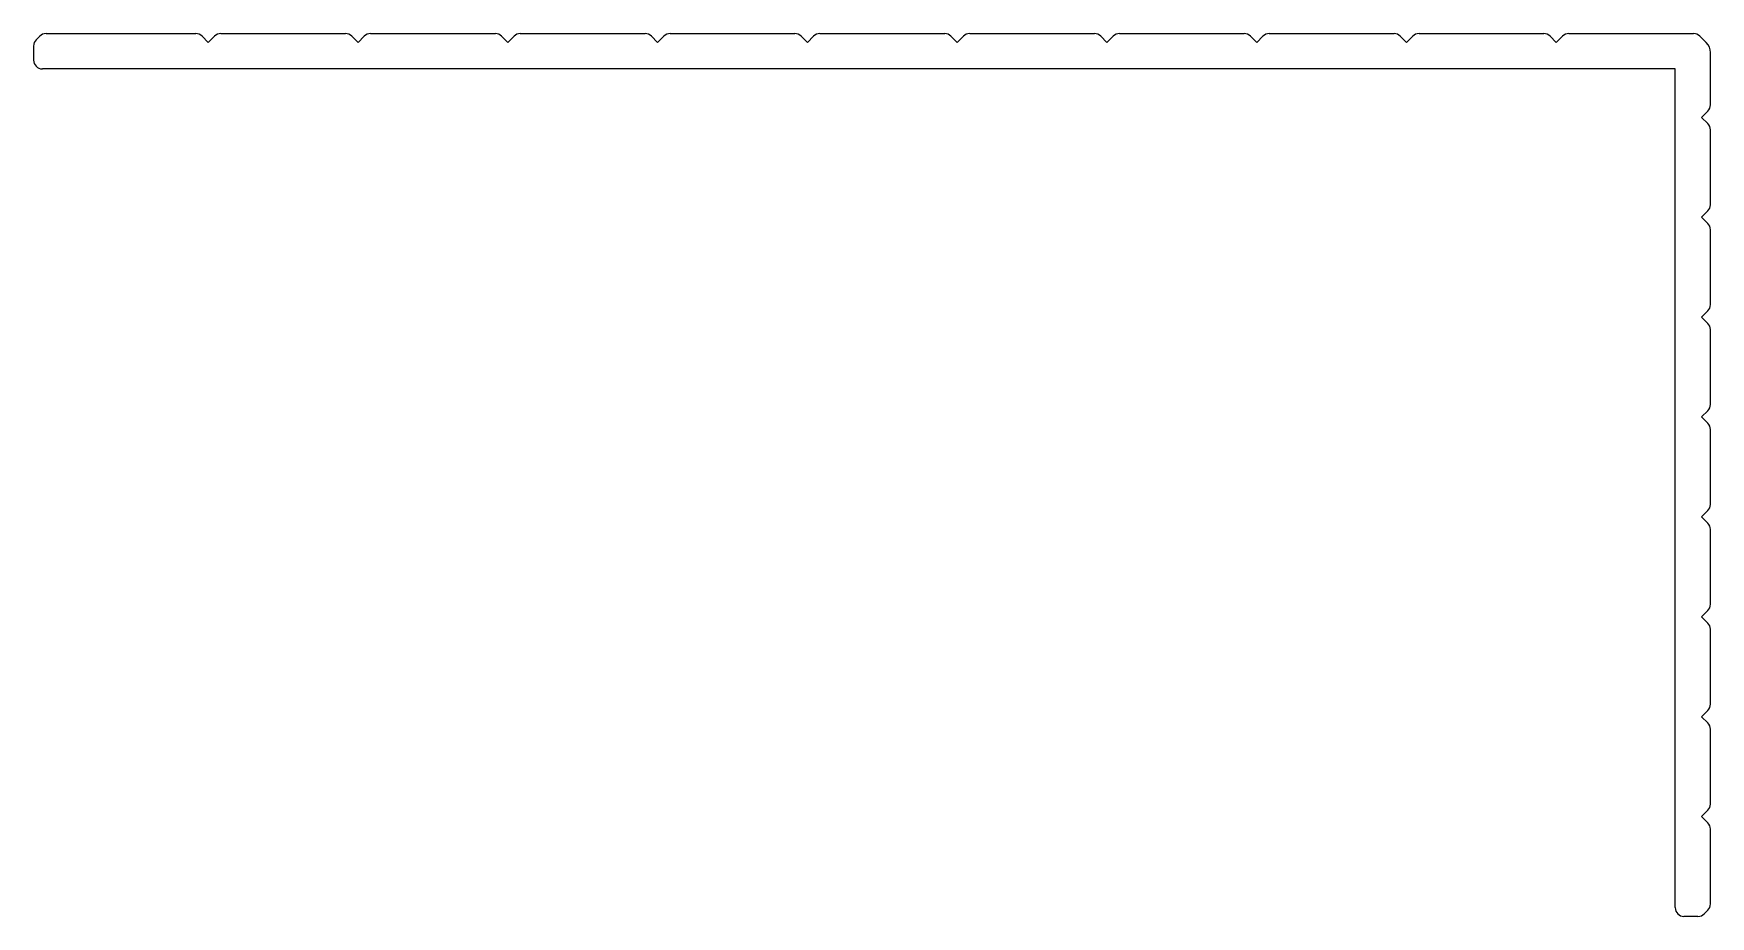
# Model space of a CAD drawing. Extents: x 510.7 to 567.7, y 526.3 to 556.3.
import ezdxf

# ---------------------------------------------------------------- set-up
doc = ezdxf.new("R2010")
doc.units = 0
doc.layers.get('0').update_dxf_attribs({"linetype": 'CONTINUOUS'})

msp = doc.modelspace()

# ---------------------------------------------------------------- linework, layer by layer
for p, q in [((510.653, 555.879), (510.653, 555.403)), ((510.865, 556.215), (510.741, 556.091)), ((511.077, 556.303), (516.168, 556.303)), ((516.38, 556.215), (516.592, 556.003)), ((516.805, 556.215), (516.592, 556.003)), ((517.017, 556.303), (521.259, 556.303)), ((521.471, 556.215), (521.684, 556.003)), ((521.896, 556.215), (521.684, 556.003)), ((522.108, 556.303), (526.35, 556.303)), ((526.563, 556.215), (526.775, 556.003)), ((526.987, 556.215), (526.775, 556.003)), ((527.199, 556.303), (531.442, 556.303)), ((531.654, 556.215), (531.866, 556.003)), ((532.078, 556.215), (531.866, 556.003)), ((532.29, 556.303), (536.533, 556.303)), ((536.745, 556.215), (536.957, 556.003)), ((537.169, 556.215), (536.957, 556.003)), ((537.381, 556.303), (541.624, 556.303)), ((541.836, 556.215), (542.048, 556.003)), ((542.26, 556.215), (542.048, 556.003)), ((542.473, 556.303), (546.715, 556.303)), ((546.927, 556.215), (547.139, 556.003)), ((547.352, 556.215), (547.139, 556.003)), ((547.564, 556.303), (551.806, 556.303)), ((552.018, 556.215), (552.231, 556.003)), ((552.443, 556.215), (552.231, 556.003)), ((552.655, 556.303), (556.897, 556.303)), ((557.11, 556.215), (557.322, 556.003)), ((557.534, 556.215), (557.322, 556.003)), ((557.746, 556.303), (561.989, 556.303)), ((562.201, 556.215), (562.413, 556.003)), ((562.625, 556.215), (562.413, 556.003)), ((562.837, 556.303), (567.08, 556.303)), ((567.292, 556.215), (567.511, 555.996)), ((567.653, 553.88), (567.653, 555.654)), ((566.453, 555.103), (510.953, 555.103)), ((566.453, 526.603), (566.453, 555.103)), ((567.565, 553.668), (567.353, 553.456)), ((567.565, 553.244), (567.353, 553.456)), ((567.653, 550.486), (567.653, 553.032)), ((567.565, 550.274), (567.353, 550.062)), ((567.565, 549.85), (567.353, 550.062)), ((567.653, 547.092), (567.653, 549.638)), ((567.565, 546.88), (567.353, 546.668)), ((567.565, 546.456), (567.353, 546.668)), ((567.653, 543.698), (567.653, 546.244)), ((567.565, 543.486), (567.353, 543.274)), ((567.565, 543.062), (567.353, 543.274)), ((567.653, 540.304), (567.653, 542.849)), ((567.565, 540.092), (567.353, 539.88)), ((567.565, 539.667), (567.353, 539.88)), ((567.653, 536.91), (567.653, 539.455)), ((567.565, 536.698), (567.353, 536.485)), ((567.565, 536.273), (567.353, 536.485)), ((567.653, 533.516), (567.653, 536.061)), ((567.565, 533.303), (567.353, 533.091)), ((567.565, 532.879), (567.353, 533.091)), ((567.653, 530.122), (567.653, 532.667)), ((567.565, 529.909), (567.353, 529.697)), ((567.565, 529.485), (567.353, 529.697)), ((567.653, 526.727), (567.653, 529.273)), ((567.228, 526.303), (566.753, 526.303)), ((567.565, 526.515), (567.441, 526.391))]:
    msp.add_line(p, q)
for centre, radius, start, end in [((510.953, 555.879), 0.3, 135, 180), ((511.077, 556.003), 0.3, 90, 135), ((516.168, 556.003), 0.3, 45, 90), ((517.017, 556.003), 0.3, 90, 135), ((521.259, 556.003), 0.3, 45, 90), ((522.108, 556.003), 0.3, 90, 135), ((526.35, 556.003), 0.3, 45, 90), ((527.199, 556.003), 0.3, 90, 135), ((531.442, 556.003), 0.3, 45, 90), ((532.29, 556.003), 0.3, 90, 135), ((536.533, 556.003), 0.3, 45, 90), ((537.381, 556.003), 0.3, 90, 135), ((541.624, 556.003), 0.3, 45, 90), ((542.473, 556.003), 0.3, 90, 135), ((546.715, 556.003), 0.3, 45, 90), ((547.564, 556.003), 0.3, 90, 135), ((551.806, 556.003), 0.3, 45, 90), ((552.655, 556.003), 0.3, 90, 135), ((556.897, 556.003), 0.3, 45, 90), ((557.746, 556.003), 0.3, 90, 135), ((561.989, 556.003), 0.3, 45, 90), ((562.837, 556.003), 0.3, 90, 135), ((567.08, 556.003), 0.3, 45, 90), ((567.168, 555.654), 0.485, 0, 45), ((510.953, 555.403), 0.3, 180, 270), ((567.353, 553.88), 0.3, 315, 0), ((567.353, 553.032), 0.3, 0, 45), ((567.353, 550.486), 0.3, 315, 0), ((567.353, 549.638), 0.3, 0, 45), ((567.353, 547.092), 0.3, 315, 0), ((567.353, 546.244), 0.3, 0, 45), ((567.353, 543.698), 0.3, 315, 0), ((567.353, 542.849), 0.3, 0, 45), ((567.353, 540.304), 0.3, 315, 0), ((567.353, 539.455), 0.3, 0, 45), ((567.353, 536.91), 0.3, 315, 0), ((567.353, 536.061), 0.3, 0, 45), ((567.353, 533.516), 0.3, 315, 0), ((567.353, 532.667), 0.3, 0, 45), ((567.353, 530.122), 0.3, 315, 0), ((567.353, 529.273), 0.3, 0, 45), ((567.353, 526.727), 0.3, 315, 0), ((566.753, 526.603), 0.3, 180, 270), ((567.228, 526.603), 0.3, 270, 315)]:
    msp.add_arc(centre, radius, start, end)

doc.saveas('drawing.dxf')
